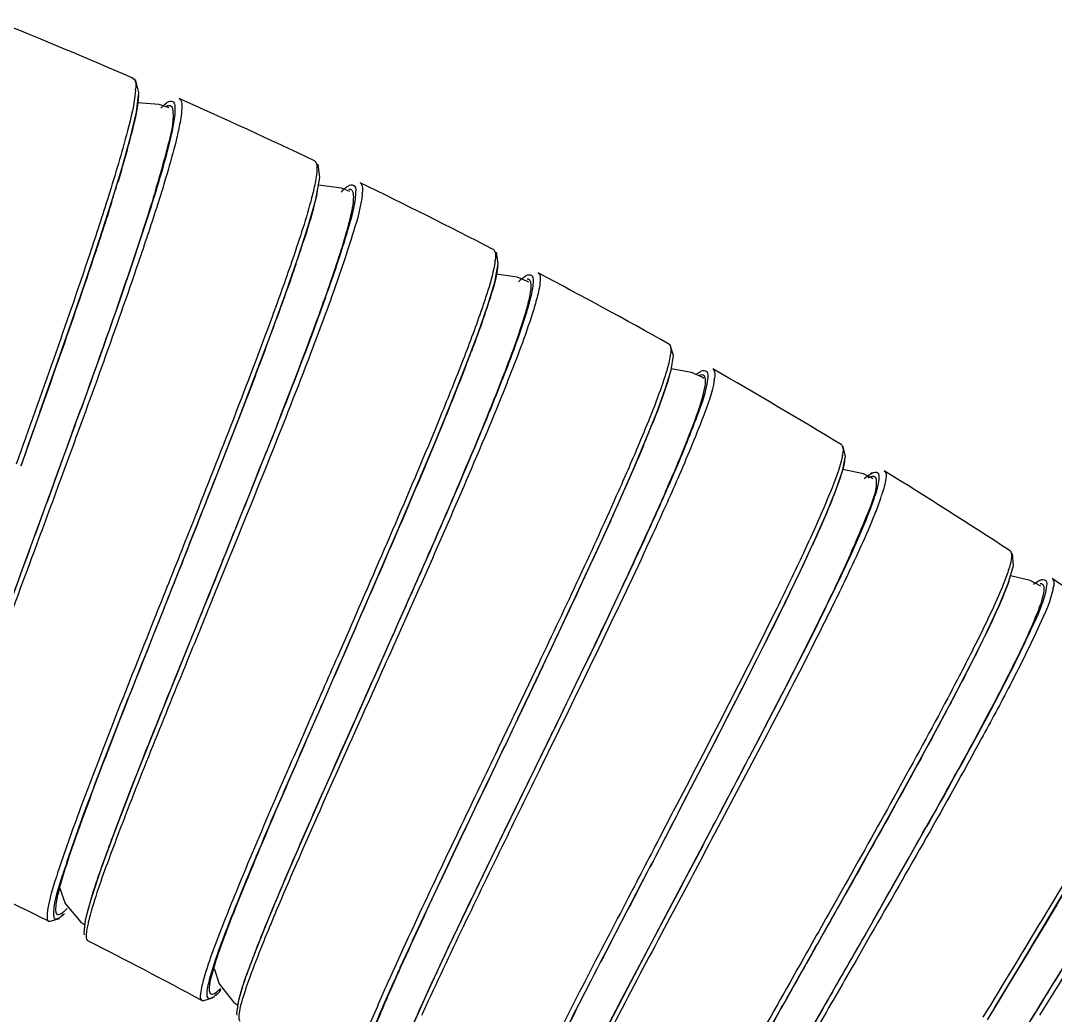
# Model space of a CAD drawing. Header units: millimetres. Extents: x 601 to 1195, y -13 to 407.
# Drawn here: x 1067.72 to 1083.24, y 314.91 to 329.83 of the extents above; entities that cross this region are included whole.
import ezdxf

# ---------------------------------------------------------------- set-up
doc = ezdxf.new("R2010")
doc.units = ezdxf.units.MM
doc.header["$LTSCALE"] = 0.1

msp = doc.modelspace()

# ---------------------------------------------------------------- linework, layer by layer
at = {"color": 7, "linetype": 'Continuous'}
for p, q in [((1069.4492, 328.9284), (1069.3931, 328.9654)), ((1069.4933, 328.7485), (1069.4492, 328.9284)), ((1069.4557, 328.4546), (1069.4933, 328.7485)), ((1069.7981, 328.5716), (1069.4738, 328.5958)), ((1069.9497, 328.5185), (1069.7981, 328.5716)), ((1072.2067, 327.4736), (1072.1811, 327.6749)), ((1072.145, 327.1449), (1072.2067, 327.4736)), ((1072.5324, 327.3132), (1072.1855, 327.3604)), ((1072.6576, 327.2627), (1072.5324, 327.3132)), ((1072.6988, 327.2661), (1072.703, 327.2531)), ((1074.8818, 326.1777), (1074.854, 326.353)), ((1074.8292, 325.9042), (1074.8818, 326.1777)), ((1075.1656, 325.9822), (1074.8522, 326.0238)), ((1075.3215, 325.9162), (1075.1656, 325.9822)), ((1075.3403, 325.9033), (1075.3216, 325.9162)), ((1072.401, 325.7335), (1072.3838, 325.6855)), ((1077.4624, 324.962), (1077.4365, 324.9795)), ((1077.5117, 324.8065), (1077.4624, 324.962)), ((1077.4732, 324.5835), (1077.5117, 324.8065)), ((1077.3874, 324.3015), (1077.4732, 324.5835)), ((1077.7828, 324.5527), (1077.4766, 324.6033)), ((1077.9386, 324.4807), (1077.7828, 324.5527)), ((1077.9633, 324.4628), (1077.9386, 324.4807)), ((1068.7173, 324.2593), (1068.6266, 324.0082)), ((1068.7117, 324.2478), (1068.6229, 324.0013)), ((1068.0101, 323.9568), (1067.7213, 323.1486)), ((1070.6964, 323.1032), (1070.965, 323.7911)), ((1071.0082, 323.9026), (1070.9854, 323.8438)), ((1071.4398, 323.4494), (1071.4057, 323.363)), ((1071.4477, 323.4641), (1071.4126, 323.3755)), ((1080.0894, 323.2939), (1080.0481, 323.452)), ((1068.4182, 323.2168), (1068.3131, 322.9309)), ((1080.0422, 323.0696), (1080.0894, 323.2939)), ((1070.3816, 322.3056), (1070.6964, 323.1032)), ((1080.3593, 323.0313), (1080.0478, 323.0965)), ((1080.5052, 322.957), (1080.3593, 323.0313)), ((1080.4889, 323.0484), (1080.4237, 322.9985)), ((1068.2438, 322.9577), (1068.23, 322.9199)), ((1068.3131, 322.9309), (1068.2996, 322.8943)), ((1077.4967, 322.9926), (1077.4805, 322.9554)), ((1070.3109, 322.3282), (1070.18, 321.9983)), ((1070.2489, 321.971), (1070.3816, 322.3056)), ((1070.3817, 322.3057), (1070.249, 321.9712)), ((1070.18, 321.9983), (1070.1636, 321.9572)), ((1070.2489, 321.971), (1070.2327, 321.9301)), ((1079.5142, 321.7931), (1079.4971, 321.7566)), ((1082.6093, 321.6588), (1082.5935, 321.8384)), ((1070.8184, 321.6976), (1070.6289, 321.2326)), ((1070.7649, 321.763), (1070.7497, 321.7255)), ((1070.8333, 321.7342), (1070.8184, 321.6976)), ((1079.4971, 321.7566), (1079.4806, 321.7212)), ((1082.5291, 321.3879), (1082.6093, 321.6588)), ((1080.0346, 321.5448), (1080.0161, 321.5052)), ((1082.8612, 321.4334), (1082.5626, 321.5008)), ((1083.0191, 321.3478), (1082.8612, 321.4334)), ((1076.0882, 321.2874), (1076.0389, 321.1817)), ((1075.6468, 320.3489), (1075.9204, 320.9287)), ((1072.6497, 320.6979), (1072.4708, 320.2888)), ((1072.6675, 320.7387), (1072.6497, 320.6979)), ((1072.7355, 320.7091), (1072.7176, 320.6682)), ((1073.4565, 320.7773), (1073.3112, 320.4519)), ((1073.2439, 320.4832), (1073.2276, 320.4466)), ((1073.3112, 320.4519), (1073.2953, 320.4163)), ((1075.3511, 319.7267), (1075.6468, 320.3489)), ((1075.4847, 320.1799), (1075.286, 319.7623)), ((1075.5518, 320.1485), (1075.3511, 319.7267)), ((1075.286, 319.7623), (1075.1108, 319.3953)), ((1082.569, 319.8864), (1082.5565, 319.8624)), ((1075.1778, 319.3634), (1075.3511, 319.7267)), ((1075.3511, 319.7267), (1075.1779, 319.3636)), ((1075.1108, 319.3953), (1075.0921, 319.3562)), ((1075.7275, 319.0523), (1075.5312, 318.6504)), ((1075.6785, 319.1211), (1075.6608, 319.0847)), ((1075.7449, 319.0878), (1075.7275, 319.0523)), ((1078.1847, 319.1174), (1078.1284, 319.0081)), ((1078.7387, 318.9608), (1078.6409, 318.7732)), ((1078.7463, 318.9722), (1078.6463, 318.7808)), ((1068.5862, 317.9331), (1068.5783, 317.9117)), ((1068.6656, 317.9298), (1068.6549, 317.9008)), ((1077.487, 317.931), (1077.3063, 317.5837)), ((1077.5076, 317.9705), (1077.487, 317.931)), ((1077.5734, 317.9364), (1077.5534, 317.8979)), ((1078.3264, 318.0106), (1078.1304, 317.6409)), ((1081.3318, 317.7925), (1081.2959, 317.7285)), ((1081.3419, 317.8064), (1081.305, 317.7408)), ((1078.0654, 317.6767), (1078.0467, 317.6413)), ((1078.1304, 317.6409), (1078.1122, 317.6065)), ((1071.8113, 317.2481), (1071.4887, 316.4903)), ((1068.301, 316.8297), (1068.3882, 316.5859)), ((1080.0845, 316.8736), (1079.8548, 316.4656)), ((1068.3882, 316.5859), (1068.6217, 316.309)), ((1068.7714, 316.6479), (1068.6895, 316.34)), ((1079.9194, 316.4292), (1080.0173, 316.6028)), ((1068.145, 316.3204), (1068.3018, 316.3647)), ((1068.3112, 316.3812), (1068.3255, 316.3923)), ((1068.3431, 316.4066), (1068.361, 316.4248)), ((1071.5497, 316.4681), (1071.5309, 316.4234)), ((1079.8548, 316.4656), (1079.8333, 316.4274)), ((1079.9194, 316.4291), (1079.8981, 316.3914)), ((1068.1414, 316.3222), (1068.145, 316.3204)), ((1068.1414, 316.3222), (1068.1425, 316.3216)), ((1068.6217, 316.309), (1068.6818, 316.2707)), ((1071.4419, 316.2095), (1071.4177, 316.1508)), ((1080.5022, 316.3281), (1080.3824, 316.1181)), ((1080.5027, 316.3285), (1080.4027, 316.1537)), ((1080.4467, 316.0813), (1080.2476, 315.7352)), ((1080.4027, 316.1537), (1080.3824, 316.1181)), ((1080.4667, 316.116), (1080.4467, 316.0813)), ((1068.7261, 316.0292), (1068.7281, 316.0281)), ((1070.6224, 315.615), (1070.6954, 315.3861)), ((1073.419, 315.6339), (1073.396, 315.5829)), ((1071.0797, 315.4412), (1070.9872, 315.136)), ((1073.2511, 315.4584), (1073.244, 315.4426)), ((1073.3393, 315.4702), (1073.3104, 315.4057)), ((1070.6954, 315.3861), (1070.9177, 315.1048)), ((1070.4367, 315.1355), (1070.4501, 315.129)), ((1070.4367, 315.1355), (1070.4393, 315.1339)), ((1070.4501, 315.129), (1070.5993, 315.1712)), ((1070.6441, 315.2133), (1070.6631, 315.2312)), ((1070.9177, 315.1048), (1070.9785, 315.0631)), ((1073.801, 315.215), (1073.5401, 314.6306)), ((1073.6985, 314.9888), (1073.6768, 314.9404)), ((1082.3181, 315.0158), (1082.213, 314.8433))]:
    msp.add_line(p, q, dxfattribs=at)
for points in [[(1069.085, 327.1046), (1069.2439, 327.6264), (1069.3698, 328.0809), (1069.4557, 328.4546)], [(1068.0101, 323.9568), (1068.2445, 324.6187), (1068.4744, 325.2758), (1068.6946, 325.917), (1068.8999, 326.5304), (1069.085, 327.1046)], [(1071.8789, 326.2654), (1072.0331, 326.7443), (1072.145, 327.1449)], [(1071.4675, 325.1114), (1071.688, 325.7163), (1071.8789, 326.2654)], [(1074.3984, 324.6542), (1074.5806, 325.1382), (1074.7265, 325.5589), (1074.8292, 325.9042)], [(1070.965, 323.7911), (1071.2242, 324.4649), (1071.4675, 325.1114)], [(1072.7355, 320.7091), (1072.8604, 320.9953), (1073.1425, 321.644), (1073.4219, 322.292), (1073.693, 322.928), (1073.9497, 323.5405), (1074.1863, 324.1185), (1074.3984, 324.6542)], [(1077.0977, 323.5466), (1077.2605, 323.9533), (1077.3874, 324.3015)], [(1076.6841, 322.5893), (1076.9039, 323.089), (1077.0977, 323.5466)], [(1079.8036, 322.4383), (1079.9446, 322.7863), (1080.0422, 323.0696)], [(1068.23, 322.9199), (1067.7643, 321.6504), (1067.3727, 320.5782), (1067.0358, 319.641)], [(1075.9204, 320.9287), (1076.1874, 321.5005), (1076.4435, 322.0568), (1076.6841, 322.5893)], [(1079.4132, 321.5778), (1079.6249, 322.0331), (1079.8036, 322.4383)], [(1070.7497, 321.7255), (1070.2379, 320.4638), (1069.8109, 319.4071), (1069.4437, 318.4844)], [(1078.6387, 320.0065), (1078.9145, 320.5555), (1079.1745, 321.0821), (1079.4132, 321.5778)], [(1081.9591, 320.158), (1082.197, 320.6354), (1082.3893, 321.0484), (1082.5291, 321.3879)], [(1073.2276, 320.4466), (1072.6698, 319.1948), (1072.2082, 318.1549), (1071.8113, 317.2481)], [(1080.0173, 316.6028), (1080.3663, 317.2241), (1080.7141, 317.8472), (1081.0542, 318.4624), (1081.3798, 319.0597), (1081.6839, 319.6286), (1081.9591, 320.158)], [(1078.0595, 318.8744), (1078.352, 319.4435), (1078.6387, 320.0065)], [(1075.6608, 319.0847), (1074.9733, 317.6721), (1074.5296, 316.7562), (1074.1339, 315.9288), (1073.801, 315.215)], [(1077.5734, 317.9364), (1077.7655, 318.3062), (1078.0595, 318.8744)], [(1069.4437, 318.4844), (1069.1459, 317.7137), (1068.9216, 317.1012), (1068.7714, 316.6479)], [(1082.3181, 315.0158), (1082.6874, 315.6241), (1083.0556, 316.2343), (1083.4157, 316.8368), (1083.7608, 317.4219), (1084.0836, 317.9795), (1084.3764, 318.499)], [(1078.0467, 317.6413), (1077.3914, 316.4031), (1076.8154, 315.3104), (1076.3244, 314.3644)], [(1071.4887, 316.4903), (1071.245, 315.8885), (1071.0797, 315.4412)], [(1068.6895, 316.34), (1068.6679, 316.146), (1068.671, 316.1194)], [(1080.3824, 316.1181), (1079.6063, 314.7644), (1079.1003, 313.8781), (1078.6487, 313.0779), (1078.2679, 312.3877)], [(1070.9872, 315.136), (1070.9584, 314.9421), (1070.9604, 314.9151)]]:
    msp.add_lwpolyline(points, dxfattribs=at)
for centre, radius, start, end in [((1034.1562, 247.7852), 88.4996, 66.528769, 67.974813), ((1069.3896, 328.9277), 0.038, 61.27423, 66.62319), ((1068.4804, 328.8488), 0.9646, 355.78065, 356.95735), ((1034.1562, 247.7852), 88.4996, 64.592103, 66.038147), ((1040.2958, 336.1614), 30.18, 342.56158, 343.15614), ((1034.1562, 247.7852), 88.4996, 62.655438, 64.101481), ((1068.8644, 327.9545), 3.3778, 347.35765, 347.72409), ((1069.2171, 327.878), 3.0169, 347.71913, 348.37373), ((1072.0761, 327.3045), 0.7704, 354.76423, 356.3219), ((1054.2079, 332.2286), 18.6497, 341.80535, 342.09554), ((1050.1899, 333.554), 22.8806, 341.18989, 341.79406), ((1074.7903, 326.3623), 0.0381, 56.02098, 62.7373), ((1073.9086, 326.3411), 0.9336, 352.12461, 353.3282), ((1034.1562, 247.7852), 88.4998, 60.718598, 62.164642), ((1041.9322, 336.5323), 32.242, 340.31552, 340.49167), ((1018.3378, 344.8364), 56.673, 339.77884, 339.89468), ((1077.4228, 324.9443), 0.0379, 53.9936, 60.49685), ((1046.7144, 335.3682), 29.6847, 338.75637, 339.27876), ((1034.1562, 247.7852), 88.4998, 58.782205, 60.228249), ((1074.4907, 325.3435), 3.076, 343.97153, 344.19394), ((1077.4077, 324.5545), 0.7232, 351.26195, 353.06976), ((768.6095, 432.3894), 318.9922, 339.929701, 340.136345), ((769.2328, 432.4973), 318.4439, 339.880205, 340.081365), ((883.5762, 396.5145), 201.0056, 338.334485, 338.805468), ((1056.482, 332.0532), 22.3015, 337.31692, 338.03755), ((1060.4502, 330.4467), 18.0205, 338.05594, 338.26924), ((855.1393, 409.0464), 232.6216, 337.952339, 338.38682), ((853.4062, 410.0057), 234.5881, 337.90398, 338.328383), ((1079.2762, 323.4481), 0.7791, 349.7938, 350.53605), ((1047.8866, 335.7044), 32.217, 336.31601, 336.81812), ((1034.1562, 247.7852), 88.4998, 56.84554, 58.291583), ((1077.6767, 323.6198), 2.998, 341.48426, 342.25473), ((1077.4777, 323.7501), 3.3216, 340.58592, 342.017), ((1072.2605, 325.7033), 8.2183, 338.26785, 338.54066), ((1053.5958, 333.8621), 28.5906, 335.03082, 335.4051), ((1034.1562, 247.7852), 88.4998, 54.908874, 56.354918), ((1082.5321, 321.4499), 0.685, 347.74927, 349.69124), ((905.0703, 401.1524), 188.7473, 334.585372, 334.932138), ((970.238, 374.8063), 121.4649, 332.71111, 333.455171), ((794.7654, 465.0651), 318.7902, 332.514648, 332.731545), ((810.3226, 458.9199), 302.7141, 332.179285, 332.421245), ((809.6328, 459.627), 303.6543, 332.129597, 332.364994), ((1094.6273, 308.3946), 27.6515, 159.96866, 160.70862), ((892.4571, 424.0802), 216.7293, 330.186933, 330.616337), ((896.3761, 421.6014), 212.0965, 330.241429, 330.676264), ((1034.1562, 247.7852), 76.5004, 63.62377, 65.069814), ((1097.3246, 305.9412), 28.4319, 157.84315, 158.77655), ((1102.3563, 304.0309), 33.8068, 158.01006, 158.19241), ((1104.4789, 302.7405), 35.7407, 157.34893, 157.83388), ((1068.1525, 316.598), 0.2686, 304.12565, 306.19236), ((1106.9005, 301.5748), 38.36, 157.22674, 157.57288), ((1034.1562, 247.7852), 76.5004, 61.687105, 63.133149), ((1109.5501, 299.3276), 39.6403, 155.79071, 156.10031), ((1115.5351, 296.5157), 46.2575, 155.60094, 155.81018), ((1106.2591, 300.6036), 36.1965, 155.79798, 156.26888), ((1070.2193, 315.8282), 0.7165, 310.5256, 312.14753), ((1070.082, 315.9798), 0.9211, 312.15315, 313.78233), ((1100.4782, 303.342), 29.7198, 156.09038, 156.63506), ((1104.7493, 301.3451), 34.4398, 155.90404, 156.28973), ((1106.895, 300.0585), 36.3994, 155.49023, 155.78395), ((1109.0201, 298.9296), 38.7371, 155.27729, 155.63678), ((1071.7174, 314.8426), 0.7277, 170.0305, 172.34215), ((1097.3881, 304.3191), 25.9814, 155.87041, 156.4065)]:
    msp.add_arc(centre, radius, start, end, dxfattribs=at)
for points, knots in [([(1069.4078, 328.961), (1069.4156, 328.9568), (1069.4537, 328.91), (1069.4462, 328.846), (1069.4436, 328.7976)], [0, 0, 0, 0, 0.154421, 1, 1, 1, 1]), ([(1069.4424, 328.7778), (1069.4273, 328.5732), (1069.2927, 328.0414), (1069.1401, 327.5205), (1069.0385, 327.1969)], [0, 0, 0, 0, 0.3769606, 1, 1, 1, 1]), ([(1069.4879, 328.7133), (1069.4827, 328.5469), (1069.3804, 328.1095), (1069.2615, 327.6826), (1069.181, 327.4163)], [0, 0, 0, 0, 0.3744567, 1, 1, 1, 1]), ([(1069.9054, 328.5913), (1069.9168, 328.6), (1069.9455, 328.6241), (1070.0014, 328.6244), (1070.0147, 328.6037)], [0, 0, 0, 0, 0.3681721, 1, 1, 1, 1]), ([(1070.0147, 328.6037), (1070.0204, 328.5949), (1070.0289, 328.5713), (1070.0321, 328.547), (1070.0332, 328.533)], [0, 0, 0, 0, 0.4285123, 1, 1, 1, 1]), ([(1070.0984, 328.6576), (1070.1354, 328.6413), (1070.1427, 328.4701), (1070.1217, 328.3578), (1070.1042, 328.267)], [0, 0, 0, 0, 0.3043344, 1, 1, 1, 1]), ([(1070.0035, 328.4617), (1070.0163, 328.2854), (1069.8844, 327.7866), (1069.7525, 327.3069), (1069.6546, 326.9951)], [0, 0, 0, 0, 0.351032, 1, 1, 1, 1]), ([(1069.9095, 328.5456), (1069.9191, 328.5504), (1069.937, 328.5578), (1069.9572, 328.5564), (1069.9648, 328.553)], [0, 0, 0, 0, 0.5651971, 1, 1, 1, 1]), ([(1069.9648, 328.553), (1069.9721, 328.5498), (1069.9862, 328.5368), (1069.9928, 328.5195), (1069.9957, 328.5097)], [0, 0, 0, 0, 0.4382709, 1, 1, 1, 1]), ([(1069.9957, 328.5097), (1069.9978, 328.5025), (1070.0012, 328.4866), (1070.0029, 328.4704), (1070.0035, 328.4617)], [0, 0, 0, 0, 0.4606915, 1, 1, 1, 1]), ([(1070.0332, 328.533), (1070.0347, 328.5146), (1070.0349, 328.4143), (1070.0181, 328.315), (1070.0029, 328.2349)], [0, 0, 0, 0, 0.1847714, 1, 1, 1, 1]), ([(1070.0029, 328.2349), (1069.9884, 328.1585), (1069.8976, 327.7555), (1069.7766, 327.3603), (1069.6757, 327.0408)], [0, 0, 0, 0, 0.1884418, 1, 1, 1, 1]), ([(1070.1042, 328.267), (1070.0888, 328.1874), (1069.9919, 327.7657), (1069.8634, 327.3521), (1069.7564, 327.0173)], [0, 0, 0, 0, 0.1874408, 1, 1, 1, 1]), ([(1072.1278, 327.7248), (1072.1319, 327.7229), (1072.1398, 327.7172), (1072.1454, 327.7093), (1072.1479, 327.7049)], [0, 0, 0, 0, 0.4730105, 1, 1, 1, 1]), ([(1072.1479, 327.7049), (1072.153, 327.6958), (1072.1603, 327.6722), (1072.1627, 327.6481), (1072.1633, 327.6343)], [0, 0, 0, 0, 0.4302922, 1, 1, 1, 1]), ([(1072.1633, 327.6343), (1072.1642, 327.6156), (1072.1613, 327.5144), (1072.1414, 327.4147), (1072.1237, 327.3342)], [0, 0, 0, 0, 0.1847705, 1, 1, 1, 1]), ([(1072.6051, 327.3291), (1072.6132, 327.3353), (1072.6284, 327.3462), (1072.6447, 327.3554), (1072.6525, 327.359)], [0, 0, 0, 0, 0.5431846, 1, 1, 1, 1]), ([(1072.6525, 327.359), (1072.6744, 327.3692), (1072.7617, 327.3536), (1072.7436, 327.2654), (1072.7411, 327.2237)], [0, 0, 0, 0, 0.3668263, 1, 1, 1, 1]), ([(1072.811, 327.3969), (1072.8183, 327.3934), (1072.8544, 327.3547), (1072.8476, 327.2971), (1072.8449, 327.2551)], [0, 0, 0, 0, 0.1605643, 1, 1, 1, 1]), ([(1072.1237, 327.3342), (1072.1077, 327.2611), (1072.0108, 326.8793), (1071.8862, 326.5054), (1071.7826, 326.2038)], [0, 0, 0, 0, 0.1900857, 1, 1, 1, 1]), ([(1072.1603, 327.2152), (1072.1492, 327.1655), (1072.0893, 326.923), (1072.0155, 326.6842), (1071.9544, 326.4951)], [0, 0, 0, 0, 0.204006, 1, 1, 1, 1]), ([(1072.7411, 327.2237), (1072.7302, 327.038), (1072.5868, 326.546), (1072.4302, 326.0672), (1072.3233, 325.7653)], [0, 0, 0, 0, 0.3673928, 1, 1, 1, 1]), ([(1072.8433, 327.2342), (1072.8256, 327.0405), (1072.6764, 326.5351), (1072.5116, 326.0419), (1072.401, 325.7335)], [0, 0, 0, 0, 0.3725041, 1, 1, 1, 1]), ([(1072.6425, 327.2993), (1072.648, 327.3004), (1072.6587, 327.3014), (1072.6693, 327.2987), (1072.6738, 327.2966)], [0, 0, 0, 0, 0.5306907, 1, 1, 1, 1]), ([(1072.703, 327.2531), (1072.7082, 327.2332), (1072.7161, 327.1), (1072.684, 326.9699), (1072.6582, 326.8615)], [0, 0, 0, 0, 0.1557752, 1, 1, 1, 1]), ([(1072.6738, 327.2966), (1072.6793, 327.2939), (1072.6899, 327.285), (1072.6961, 327.2729), (1072.6988, 327.2661)], [0, 0, 0, 0, 0.4574735, 1, 1, 1, 1]), ([(1069.0385, 327.1969), (1068.9471, 326.9063), (1068.5051, 325.5582), (1068.0275, 324.2223), (1067.6515, 323.1737)], [0, 0, 0, 0, 0.2147311, 1, 1, 1, 1]), ([(1069.0887, 327.117), (1068.9987, 326.8303), (1068.5631, 325.5006), (1068.0921, 324.183), (1067.7214, 323.1488)], [0, 0, 0, 0, 0.2147462, 1, 1, 1, 1]), ([(1069.7564, 327.0173), (1069.6696, 326.7455), (1069.2441, 325.4714), (1068.783, 324.2097), (1068.4182, 323.2168)], [0, 0, 0, 0, 0.212448, 1, 1, 1, 1]), ([(1069.6546, 326.9951), (1069.5923, 326.7964), (1069.2926, 325.8756), (1068.9688, 324.963), (1068.7117, 324.2478)], [0, 0, 0, 0, 0.2151331, 1, 1, 1, 1]), ([(1069.6757, 327.0408), (1069.6122, 326.8395), (1069.3074, 325.9073), (1068.9784, 324.9833), (1068.7173, 324.2593)], [0, 0, 0, 0, 0.2152169, 1, 1, 1, 1]), ([(1072.6582, 326.8615), (1072.6414, 326.7908), (1072.5453, 326.4311), (1072.4259, 326.0782), (1072.3271, 325.7954)], [0, 0, 0, 0, 0.1953067, 1, 1, 1, 1]), ([(1074.8116, 326.3938), (1074.8188, 326.389), (1074.8521, 326.3408), (1074.8414, 326.2794), (1074.8359, 326.2326)], [0, 0, 0, 0, 0.1559286, 1, 1, 1, 1]), ([(1071.7826, 326.2038), (1071.6886, 325.9299), (1071.2207, 324.6294), (1070.7133, 323.3437), (1070.3109, 322.3282)], [0, 0, 0, 0, 0.2095488, 1, 1, 1, 1]), ([(1071.8485, 326.1765), (1071.8268, 326.1127), (1071.7321, 325.8381), (1071.6339, 325.5647), (1071.5572, 325.3552)], [0, 0, 0, 0, 0.2320724, 1, 1, 1, 1]), ([(1074.8748, 326.1514), (1074.8606, 325.9852), (1074.7271, 325.5511), (1074.5788, 325.1293), (1074.4789, 324.8651)], [0, 0, 0, 0, 0.37129, 1, 1, 1, 1]), ([(1074.8334, 326.2131), (1074.8287, 326.1787), (1074.7942, 325.9962), (1074.7394, 325.8184), (1074.693, 325.6749)], [0, 0, 0, 0, 0.1873405, 1, 1, 1, 1]), ([(1075.2855, 325.994), (1075.2966, 326.0013), (1075.3257, 326.0212), (1075.3772, 326.0206), (1075.39, 326.0009)], [0, 0, 0, 0, 0.3623981, 1, 1, 1, 1]), ([(1075.39, 326.0009), (1075.3959, 325.9919), (1075.404, 325.9668), (1075.4057, 325.9412), (1075.4059, 325.9264)], [0, 0, 0, 0, 0.4229159, 1, 1, 1, 1]), ([(1075.4797, 326.0451), (1075.514, 326.0268), (1075.5124, 325.8649), (1075.4855, 325.7586), (1075.4636, 325.6736)], [0, 0, 0, 0, 0.3068466, 1, 1, 1, 1]), ([(1075.3174, 325.9543), (1075.3213, 325.9544), (1075.3289, 325.9537), (1075.336, 325.9511), (1075.3392, 325.9494)], [0, 0, 0, 0, 0.5174723, 1, 1, 1, 1]), ([(1075.3392, 325.9494), (1075.3425, 325.9476), (1075.3489, 325.9428), (1075.3537, 325.9366), (1075.3558, 325.9331)], [0, 0, 0, 0, 0.4804773, 1, 1, 1, 1]), ([(1075.3558, 325.9331), (1075.3629, 325.9216), (1075.385, 325.831), (1075.3618, 325.7395), (1075.3455, 325.6641)], [0, 0, 0, 0, 0.148862, 1, 1, 1, 1]), ([(1075.4059, 325.9264), (1075.4062, 325.9089), (1075.4006, 325.8147), (1075.3791, 325.7225), (1075.3602, 325.6482)], [0, 0, 0, 0, 0.1863423, 1, 1, 1, 1]), ([(1072.3838, 325.6855), (1072.2812, 325.4007), (1071.7848, 324.0756), (1071.2526, 322.7644), (1070.8333, 321.7342)], [0, 0, 0, 0, 0.2139344, 1, 1, 1, 1]), ([(1072.3271, 325.7954), (1072.2674, 325.6246), (1071.9839, 324.838), (1071.6806, 324.0588), (1071.4398, 323.4494)], [0, 0, 0, 0, 0.2164183, 1, 1, 1, 1]), ([(1072.29, 325.6719), (1072.2314, 325.5081), (1071.9604, 324.7684), (1071.6738, 324.0346), (1071.4477, 323.4641)], [0, 0, 0, 0, 0.2208789, 1, 1, 1, 1]), ([(1074.693, 325.6749), (1074.6703, 325.6047), (1074.5593, 325.2757), (1074.4366, 324.9508), (1074.3374, 324.696)], [0, 0, 0, 0, 0.2125968, 1, 1, 1, 1]), ([(1075.3455, 325.6641), (1075.3297, 325.5909), (1075.2191, 325.1837), (1075.0688, 324.7889), (1074.9435, 324.4657)], [0, 0, 0, 0, 0.1775902, 1, 1, 1, 1]), ([(1075.4636, 325.6736), (1075.4433, 325.5949), (1075.3179, 325.175), (1075.1596, 324.7659), (1075.0283, 324.4341)], [0, 0, 0, 0, 0.1854699, 1, 1, 1, 1]), ([(1075.3602, 325.6482), (1075.341, 325.5726), (1075.223, 325.1712), (1075.0735, 324.78), (1074.9495, 324.4632)], [0, 0, 0, 0, 0.1864721, 1, 1, 1, 1]), ([(1071.5177, 325.2476), (1071.4787, 325.1416), (1071.3117, 324.6922), (1071.1404, 324.2444), (1071.0082, 323.9026)], [0, 0, 0, 0, 0.2356044, 1, 1, 1, 1]), ([(1077.4705, 324.8879), (1077.4703, 324.8701), (1077.4619, 324.7745), (1077.4373, 324.6814), (1077.416, 324.6064)], [0, 0, 0, 0, 0.1854839, 1, 1, 1, 1]), ([(1074.3374, 324.696), (1074.2264, 324.4106), (1073.6903, 323.0829), (1073.1181, 321.7702), (1072.6675, 320.7387)], [0, 0, 0, 0, 0.213855, 1, 1, 1, 1]), ([(1074.382, 324.6124), (1074.2726, 324.3309), (1073.7441, 323.0212), (1073.1799, 321.7265), (1072.7355, 320.7091)], [0, 0, 0, 0, 0.2138703, 1, 1, 1, 1]), ([(1077.416, 324.6064), (1077.3954, 324.5341), (1077.2723, 324.1536), (1077.1202, 323.7833), (1076.9944, 323.4841)], [0, 0, 0, 0, 0.1880584, 1, 1, 1, 1]), ([(1077.8864, 324.5475), (1077.8943, 324.5529), (1077.9092, 324.5624), (1077.9249, 324.5706), (1077.9324, 324.5738)], [0, 0, 0, 0, 0.5382504, 1, 1, 1, 1]), ([(1077.9324, 324.5738), (1077.9555, 324.584), (1078.0435, 324.5761), (1078.0247, 324.4865), (1078.0204, 324.447)], [0, 0, 0, 0, 0.3892574, 1, 1, 1, 1]), ([(1078.1004, 324.604), (1078.1072, 324.6001), (1078.1395, 324.5615), (1078.1304, 324.507), (1078.1256, 324.4673)], [0, 0, 0, 0, 0.1630994, 1, 1, 1, 1]), ([(1074.9435, 324.4657), (1074.8333, 324.1815), (1074.2853, 322.8316), (1073.6948, 321.4995), (1073.2276, 320.4466)], [0, 0, 0, 0, 0.2092284, 1, 1, 1, 1]), ([(1074.9495, 324.4632), (1074.8386, 324.18), (1074.2928, 322.8436), (1073.7069, 321.5242), (1073.2439, 320.4832)], [0, 0, 0, 0, 0.2106936, 1, 1, 1, 1]), ([(1075.0283, 324.4341), (1074.9246, 324.172), (1074.4206, 322.9445), (1073.8822, 321.7316), (1073.4565, 320.7773)], [0, 0, 0, 0, 0.2124692, 1, 1, 1, 1]), ([(1077.4471, 324.4942), (1077.433, 324.4449), (1077.3567, 324.2018), (1077.2653, 323.9637), (1077.19, 323.7747)], [0, 0, 0, 0, 0.2013475, 1, 1, 1, 1]), ([(1078.0204, 324.447), (1078, 324.2606), (1077.8184, 323.7698), (1077.6272, 323.294), (1077.4967, 322.9926)], [0, 0, 0, 0, 0.3632967, 1, 1, 1, 1]), ([(1078.1225, 324.4447), (1078.0929, 324.2515), (1077.9076, 323.7525), (1077.7081, 323.267), (1077.5753, 322.9631)], [0, 0, 0, 0, 0.3707006, 1, 1, 1, 1]), ([(1077.8476, 324.5185), (1077.8542, 324.5238), (1077.8669, 324.5337), (1077.8801, 324.5432), (1077.8864, 324.5475)], [0, 0, 0, 0, 0.5227825, 1, 1, 1, 1]), ([(1077.9033, 324.5122), (1077.913, 324.5158), (1077.9309, 324.5208), (1077.95, 324.5173), (1077.9569, 324.5133)], [0, 0, 0, 0, 0.5627469, 1, 1, 1, 1]), ([(1077.9569, 324.5133), (1077.9615, 324.5107), (1077.97, 324.5031), (1077.9753, 324.4931), (1077.9775, 324.4876)], [0, 0, 0, 0, 0.4672318, 1, 1, 1, 1]), ([(1077.9775, 324.4876), (1077.9807, 324.4797), (1077.9915, 324.4321), (1077.9848, 324.383), (1077.9785, 324.3438)], [0, 0, 0, 0, 0.1786657, 1, 1, 1, 1]), ([(1077.9785, 324.3438), (1077.9506, 324.1691), (1077.7922, 323.7237), (1077.6173, 323.2904), (1077.5024, 323.0221)], [0, 0, 0, 0, 0.3774914, 1, 1, 1, 1]), ([(1076.9944, 323.4841), (1076.8953, 323.2486), (1076.4111, 322.1386), (1075.8946, 321.0431), (1075.4847, 320.1799)], [0, 0, 0, 0, 0.2109305, 1, 1, 1, 1]), ([(1077.0585, 323.453), (1077.0321, 323.3897), (1076.917, 323.117), (1076.7982, 322.846), (1076.7058, 322.6382)], [0, 0, 0, 0, 0.2317975, 1, 1, 1, 1]), ([(1080.025, 323.4705), (1080.0321, 323.4663), (1080.0654, 323.4222), (1080.0519, 323.3634), (1080.0447, 323.32)], [0, 0, 0, 0, 0.1585206, 1, 1, 1, 1]), ([(1080.0429, 323.31), (1080.0083, 323.1177), (1079.8105, 322.6237), (1079.599, 322.1436), (1079.4586, 321.8434)], [0, 0, 0, 0, 0.3709086, 1, 1, 1, 1]), ([(1080.0771, 323.233), (1080.0726, 323.2003), (1080.0329, 323.0166), (1079.9656, 322.8406), (1079.9091, 322.6968)], [0, 0, 0, 0, 0.1759835, 1, 1, 1, 1]), ([(1080.4777, 323.0386), (1080.4885, 323.0444), (1080.5174, 323.0602), (1080.564, 323.0592), (1080.5766, 323.0409)], [0, 0, 0, 0, 0.3554869, 1, 1, 1, 1]), ([(1080.5766, 323.0409), (1080.5829, 323.0318), (1080.5908, 323.0056), (1080.591, 322.9791), (1080.5903, 322.9638)], [0, 0, 0, 0, 0.4173919, 1, 1, 1, 1]), ([(1080.6713, 323.0749), (1080.703, 323.0557), (1080.695, 322.9029), (1080.6626, 322.8035), (1080.637, 322.7246)], [0, 0, 0, 0, 0.3083013, 1, 1, 1, 1]), ([(1068.2296, 322.9189), (1068.0922, 322.5436), (1067.5968, 321.1928), (1067.0978, 319.843), (1066.7638, 318.8589)], [0, 0, 0, 0, 0.2777337, 1, 1, 1, 1]), ([(1068.2996, 322.8943), (1068.1617, 322.5198), (1067.6629, 321.1674), (1067.1606, 319.8158), (1066.8222, 318.8298)], [0, 0, 0, 0, 0.2768025, 1, 1, 1, 1]), ([(1077.4805, 322.9554), (1077.3607, 322.6796), (1076.7805, 321.3918), (1076.1643, 320.1208), (1075.6785, 319.1211)], [0, 0, 0, 0, 0.2129801, 1, 1, 1, 1]), ([(1077.5753, 322.9631), (1077.4534, 322.6843), (1076.8638, 321.3828), (1076.2381, 320.0982), (1075.7449, 319.0878)], [0, 0, 0, 0, 0.2129797, 1, 1, 1, 1]), ([(1080.5515, 322.9068), (1080.5479, 322.7385), (1080.3545, 322.2753), (1080.1693, 321.8331), (1080.0346, 321.5448)], [0, 0, 0, 0, 0.3460192, 1, 1, 1, 1]), ([(1080.423, 322.9666), (1080.4323, 322.9721), (1080.4495, 322.9816), (1080.4679, 322.989), (1080.4764, 322.9914)], [0, 0, 0, 0, 0.5478815, 1, 1, 1, 1]), ([(1080.4764, 322.9914), (1080.4816, 322.9929), (1080.4915, 322.9951), (1080.5017, 322.9954), (1080.5064, 322.9949)], [0, 0, 0, 0, 0.5367384, 1, 1, 1, 1]), ([(1080.5064, 322.9949), (1080.5097, 322.9946), (1080.5161, 322.9934), (1080.522, 322.9907), (1080.5247, 322.989)], [0, 0, 0, 0, 0.5137775, 1, 1, 1, 1]), ([(1080.5247, 322.989), (1080.5323, 322.9844), (1080.5458, 322.9666), (1080.5494, 322.9457), (1080.5506, 322.9338)], [0, 0, 0, 0, 0.4285383, 1, 1, 1, 1]), ([(1080.5903, 322.9638), (1080.5896, 322.9472), (1080.5791, 322.8594), (1080.5539, 322.7743), (1080.5321, 322.706)], [0, 0, 0, 0, 0.1875259, 1, 1, 1, 1]), ([(1080.5506, 322.9338), (1080.551, 322.9296), (1080.5516, 322.9206), (1080.5516, 322.9115), (1080.5515, 322.9068)], [0, 0, 0, 0, 0.4777776, 1, 1, 1, 1]), ([(1077.3902, 322.7631), (1077.2724, 322.4944), (1076.7139, 321.2598), (1076.1239, 320.0399), (1075.6608, 319.0847)], [0, 0, 0, 0, 0.2165283, 1, 1, 1, 1]), ([(1076.7058, 322.6382), (1076.6586, 322.5322), (1076.4558, 322.0805), (1076.2484, 321.6309), (1076.0882, 321.2874)], [0, 0, 0, 0, 0.2344283, 1, 1, 1, 1]), ([(1079.8947, 322.6604), (1079.8741, 322.6088), (1079.778, 322.3742), (1079.6748, 322.1426), (1079.5925, 321.9627)], [0, 0, 0, 0, 0.2192085, 1, 1, 1, 1]), ([(1080.5195, 322.6677), (1080.4949, 322.5941), (1080.351, 322.2087), (1080.1786, 321.8348), (1080.0363, 321.5331)], [0, 0, 0, 0, 0.1887002, 1, 1, 1, 1]), ([(1080.6104, 322.646), (1080.5839, 322.5705), (1080.4339, 322.1812), (1080.2577, 321.8027), (1080.1128, 321.4985)], [0, 0, 0, 0, 0.1919457, 1, 1, 1, 1]), ([(1070.1636, 321.9572), (1070.0158, 321.5851), (1069.4833, 320.2464), (1068.9475, 318.9088), (1068.5862, 317.9331)], [0, 0, 0, 0, 0.2778803, 1, 1, 1, 1]), ([(1070.249, 321.9712), (1070.0974, 321.5883), (1069.5561, 320.223), (1069.01, 318.8592), (1068.6485, 317.8662)], [0, 0, 0, 0, 0.2804293, 1, 1, 1, 1]), ([(1070.2327, 321.9301), (1070.0856, 321.5598), (1069.5563, 320.2291), (1069.0236, 318.8994), (1068.6656, 317.9298)], [0, 0, 0, 0, 0.2782718, 1, 1, 1, 1]), ([(1079.4586, 321.8434), (1079.3282, 321.5646), (1078.6984, 320.2633), (1078.0325, 318.98), (1077.5076, 317.9705)], [0, 0, 0, 0, 0.2129003, 1, 1, 1, 1]), ([(1082.5802, 321.7895), (1082.5791, 321.7727), (1082.5661, 321.6833), (1082.5377, 321.597), (1082.5133, 321.5277)], [0, 0, 0, 0, 0.186024, 1, 1, 1, 1]), ([(1082.5565, 321.8771), (1082.5591, 321.8754), (1082.5639, 321.8714), (1082.5677, 321.8663), (1082.5694, 321.8635)], [0, 0, 0, 0, 0.486848, 1, 1, 1, 1]), ([(1082.5694, 321.8635), (1082.575, 321.8545), (1082.5815, 321.8293), (1082.5812, 321.804), (1082.5802, 321.7895)], [0, 0, 0, 0, 0.4205403, 1, 1, 1, 1]), ([(1070.7494, 321.7247), (1070.5977, 321.3501), (1070.0522, 320.0049), (1069.5028, 318.661), (1069.1337, 317.6807)], [0, 0, 0, 0, 0.2784006, 1, 1, 1, 1]), ([(1079.4806, 321.7212), (1079.4374, 321.6291), (1079.2473, 321.2281), (1079.0514, 320.8299), (1078.8987, 320.5239)], [0, 0, 0, 0, 0.2293649, 1, 1, 1, 1]), ([(1080.1128, 321.4985), (1079.9934, 321.2477), (1079.4169, 320.0754), (1078.8077, 318.9196), (1078.3264, 318.0106)], [0, 0, 0, 0, 0.2126453, 1, 1, 1, 1]), ([(1080.0161, 321.5052), (1079.9294, 321.3205), (1079.5172, 320.4655), (1079.0827, 319.6216), (1078.7387, 318.9608)], [0, 0, 0, 0, 0.2150338, 1, 1, 1, 1]), ([(1080.0363, 321.5331), (1079.9484, 321.3468), (1079.5318, 320.4864), (1079.0932, 319.637), (1078.7463, 318.9722)], [0, 0, 0, 0, 0.2155271, 1, 1, 1, 1]), ([(1082.5133, 321.5277), (1082.4883, 321.4567), (1082.3391, 321.0794), (1082.1597, 320.7151), (1082.0114, 320.4201)], [0, 0, 0, 0, 0.1857818, 1, 1, 1, 1]), ([(1082.5408, 321.4247), (1082.5173, 321.3576), (1082.3785, 321.0036), (1082.2115, 320.6617), (1082.0736, 320.3854)], [0, 0, 0, 0, 0.1873278, 1, 1, 1, 1]), ([(1083.1005, 321.3194), (1083.0711, 321.1339), (1082.8518, 320.6499), (1082.6273, 320.1824), (1082.4737, 319.8849)], [0, 0, 0, 0, 0.3593606, 1, 1, 1, 1]), ([(1082.9106, 321.3768), (1082.9206, 321.3843), (1082.9397, 321.398), (1082.9594, 321.4107), (1082.9689, 321.4164)], [0, 0, 0, 0, 0.5302835, 1, 1, 1, 1]), ([(1082.9689, 321.4164), (1082.9766, 321.421), (1082.9912, 321.4292), (1083.0064, 321.4362), (1083.0137, 321.4391)], [0, 0, 0, 0, 0.5345331, 1, 1, 1, 1]), ([(1083.0621, 321.338), (1083.0652, 321.3191), (1083.0594, 321.1935), (1083.0134, 321.0759), (1082.9764, 320.9777)], [0, 0, 0, 0, 0.1542529, 1, 1, 1, 1]), ([(1083.011, 321.3859), (1083.0163, 321.3861), (1083.0263, 321.3855), (1083.0358, 321.3816), (1083.0397, 321.379)], [0, 0, 0, 0, 0.5281825, 1, 1, 1, 1]), ([(1083.0137, 321.4391), (1083.038, 321.4487), (1083.1252, 321.4454), (1083.1064, 321.3564), (1083.1005, 321.3194)], [0, 0, 0, 0, 0.4113111, 1, 1, 1, 1]), ([(1083.0397, 321.379), (1083.0457, 321.3751), (1083.0564, 321.3623), (1083.0606, 321.3467), (1083.0621, 321.338)], [0, 0, 0, 0, 0.4469821, 1, 1, 1, 1]), ([(1083.1892, 321.46), (1083.1955, 321.4558), (1083.2244, 321.417), (1083.213, 321.3651), (1083.2061, 321.3273)], [0, 0, 0, 0, 0.1650893, 1, 1, 1, 1]), ([(1070.6289, 321.2326), (1070.4939, 320.9016), (1070.0089, 319.7124), (1069.5234, 318.5232), (1069.1937, 317.657)], [0, 0, 0, 0, 0.2783374, 1, 1, 1, 1]), ([(1083.2016, 321.3045), (1083.161, 321.1172), (1082.9466, 320.6395), (1082.7194, 320.1762), (1082.569, 319.8864)], [0, 0, 0, 0, 0.3698292, 1, 1, 1, 1]), ([(1082.9764, 320.9777), (1082.9503, 320.9084), (1082.8031, 320.5523), (1082.6311, 320.2071), (1082.4897, 319.9299)], [0, 0, 0, 0, 0.1921061, 1, 1, 1, 1]), ([(1072.7355, 320.7091), (1072.5725, 320.335), (1071.9896, 318.9984), (1071.4021, 317.6634), (1071.009, 316.6896)], [0, 0, 0, 0, 0.2798336, 1, 1, 1, 1]), ([(1072.7176, 320.6682), (1072.555, 320.2961), (1071.9727, 318.9645), (1071.3864, 317.6343), (1070.9922, 316.6641)], [0, 0, 0, 0, 0.2794443, 1, 1, 1, 1]), ([(1073.2271, 320.4455), (1073.0652, 320.0817), (1072.4814, 318.7711), (1071.894, 317.4617), (1071.495, 316.5048)], [0, 0, 0, 0, 0.2774908, 1, 1, 1, 1]), ([(1073.2953, 320.4163), (1073.1328, 320.0529), (1072.5448, 318.7396), (1071.9535, 317.4274), (1071.5497, 316.4681)], [0, 0, 0, 0, 0.2766373, 1, 1, 1, 1]), ([(1082.0736, 320.3854), (1081.9347, 320.1071), (1081.2412, 318.7749), (1080.504, 317.4664), (1079.9194, 316.4292)], [0, 0, 0, 0, 0.2071472, 1, 1, 1, 1]), ([(1082.0114, 320.4201), (1081.8847, 320.168), (1081.2632, 318.9746), (1080.6057, 317.8004), (1080.0845, 316.8736)], [0, 0, 0, 0, 0.209715, 1, 1, 1, 1]), ([(1072.4708, 320.2888), (1072.3245, 319.9545), (1071.8013, 318.7586), (1071.2773, 317.5628), (1070.9218, 316.6921)], [0, 0, 0, 0, 0.2795087, 1, 1, 1, 1]), ([(1082.4897, 319.9299), (1082.4097, 319.7732), (1082.0347, 319.0548), (1081.642, 318.3459), (1081.3318, 317.7925)], [0, 0, 0, 0, 0.2171263, 1, 1, 1, 1]), ([(1082.5565, 319.8624), (1082.4161, 319.5923), (1081.7394, 318.3324), (1081.0277, 317.0918), (1080.4667, 316.116)], [0, 0, 0, 0, 0.2128713, 1, 1, 1, 1]), ([(1082.4737, 319.8849), (1082.3943, 319.7309), (1082.0266, 319.0329), (1081.6435, 318.3431), (1081.3419, 317.8064)], [0, 0, 0, 0, 0.2196099, 1, 1, 1, 1]), ([(1075.0921, 319.3562), (1074.9201, 318.9962), (1074.3001, 317.7), (1073.6768, 316.4051), (1073.2511, 315.4584)], [0, 0, 0, 0, 0.2776267, 1, 1, 1, 1]), ([(1075.1778, 319.3634), (1075.0145, 319.0217), (1074.4195, 317.7779), (1073.822, 316.535), (1073.4088, 315.6241)], [0, 0, 0, 0, 0.2746337, 1, 1, 1, 1]), ([(1075.1779, 319.3636), (1075.0151, 319.0221), (1074.4232, 317.7815), (1073.8285, 316.542), (1073.419, 315.6339)], [0, 0, 0, 0, 0.2752682, 1, 1, 1, 1]), ([(1075.6607, 319.0845), (1075.4841, 318.721), (1074.849, 317.4157), (1074.21, 316.1119), (1073.7755, 315.1588)], [0, 0, 0, 0, 0.2783994, 1, 1, 1, 1]), ([(1075.5312, 318.6504), (1075.3719, 318.3248), (1074.7997, 317.1546), (1074.2266, 315.9845), (1073.8335, 315.1305)], [0, 0, 0, 0, 0.2782776, 1, 1, 1, 1]), ([(1084.3731, 318.6417), (1084.2239, 318.3712), (1083.5031, 317.106), (1082.7465, 315.8617), (1082.1498, 314.882)], [0, 0, 0, 0, 0.2121545, 1, 1, 1, 1]), ([(1084.4055, 318.5521), (1084.2584, 318.2852), (1083.5479, 317.0371), (1082.8017, 315.8098), (1082.2132, 314.8436)], [0, 0, 0, 0, 0.2121703, 1, 1, 1, 1]), ([(1084.9035, 318.2613), (1084.7561, 317.9948), (1084.0322, 316.7334), (1083.269, 315.4953), (1082.6653, 314.5169)], [0, 0, 0, 0, 0.2094502, 1, 1, 1, 1]), ([(1084.9101, 318.2597), (1084.7621, 317.9943), (1084.0419, 316.7455), (1083.2847, 315.5188), (1082.6865, 314.5512)], [0, 0, 0, 0, 0.2108529, 1, 1, 1, 1]), ([(1084.9839, 318.2197), (1084.8497, 317.981), (1084.2053, 316.8676), (1083.5303, 315.7724), (1082.9973, 314.9116)], [0, 0, 0, 0, 0.2129242, 1, 1, 1, 1]), ([(1068.5783, 317.9117), (1068.4653, 317.6061), (1068.299, 317.1248), (1068.1392, 316.6333), (1068.1198, 316.4485)], [0, 0, 0, 0, 0.6368098, 1, 1, 1, 1]), ([(1068.6549, 317.9008), (1068.5435, 317.5983), (1068.3834, 317.1267), (1068.2252, 316.6436), (1068.2128, 316.4651)], [0, 0, 0, 0, 0.6430201, 1, 1, 1, 1]), ([(1077.5534, 317.8979), (1077.3667, 317.5388), (1076.6974, 316.2529), (1076.0243, 314.9685), (1075.5663, 314.0294)], [0, 0, 0, 0, 0.2792226, 1, 1, 1, 1]), ([(1077.5734, 317.9364), (1077.3844, 317.5719), (1076.7092, 316.2715), (1076.0295, 314.9729), (1075.57, 314.0236)], [0, 0, 0, 0, 0.2802192, 1, 1, 1, 1]), ([(1069.1337, 317.6807), (1069.0856, 317.5529), (1068.9364, 317.1474), (1068.79, 316.7393), (1068.7176, 316.4524)], [0, 0, 0, 0, 0.315757, 1, 1, 1, 1]), ([(1069.1937, 317.657), (1069.142, 317.5213), (1068.9824, 317.0923), (1068.8251, 316.6607), (1068.7474, 316.3577)], [0, 0, 0, 0, 0.3168733, 1, 1, 1, 1]), ([(1077.3063, 317.5837), (1077.1361, 317.2569), (1076.5267, 316.0864), (1075.9162, 314.9161), (1075.4978, 314.0618)], [0, 0, 0, 0, 0.2792207, 1, 1, 1, 1]), ([(1078.0464, 317.6408), (1077.8628, 317.2934), (1077.1987, 316.0385), (1076.5315, 314.7849), (1076.0722, 313.8664)], [0, 0, 0, 0, 0.2767115, 1, 1, 1, 1]), ([(1078.1122, 317.6065), (1077.9264, 317.2565), (1077.2534, 315.9905), (1076.5774, 314.7259), (1076.1109, 313.7992)], [0, 0, 0, 0, 0.2763959, 1, 1, 1, 1]), ([(1068.5284, 317.5299), (1068.5018, 317.4537), (1068.4153, 317.201), (1068.3333, 316.9463), (1068.2883, 316.7653)], [0, 0, 0, 0, 0.3019724, 1, 1, 1, 1]), ([(1068.2883, 316.7653), (1068.2703, 316.6925), (1068.2504, 316.5898), (1068.2374, 316.4634), (1068.2601, 316.4343)], [0, 0, 0, 0, 0.6705595, 1, 1, 1, 1]), ([(1070.9218, 316.6921), (1070.8697, 316.5643), (1070.7077, 316.1587), (1070.5484, 315.7506), (1070.4668, 315.4629)], [0, 0, 0, 0, 0.3157465, 1, 1, 1, 1]), ([(1068.3767, 316.4739), (1068.3837, 316.4802), (1068.3981, 316.4936), (1068.4121, 316.5077), (1068.4194, 316.5151)], [0, 0, 0, 0, 0.4736742, 1, 1, 1, 1]), ([(1070.9688, 316.5898), (1070.8555, 316.3066), (1070.7063, 315.9319), (1070.5765, 315.4952), (1070.5438, 315.3427), (1070.548, 315.2861)], [0, 0, 0, 0, 0.6660964, 0.8761165, 1, 1, 1, 1]), ([(1068.1198, 316.4485), (1068.1181, 316.4324), (1068.1156, 316.392), (1068.1175, 316.3352), (1068.1414, 316.322)], [0, 0, 0, 0, 0.3726489, 1, 1, 1, 1]), ([(1068.2128, 316.4651), (1068.2104, 316.4309), (1068.2002, 316.3405), (1068.2827, 316.3617), (1068.3032, 316.3756)], [0, 0, 0, 0, 0.5804387, 1, 1, 1, 1]), ([(1068.2601, 316.4343), (1068.2616, 316.4324), (1068.2649, 316.4289), (1068.2689, 316.4263), (1068.271, 316.4252)], [0, 0, 0, 0, 0.5133853, 1, 1, 1, 1]), ([(1068.271, 316.4252), (1068.2932, 316.414), (1068.3373, 316.4409), (1068.3658, 316.4643), (1068.3767, 316.4739)], [0, 0, 0, 0, 0.6314821, 1, 1, 1, 1]), ([(1068.3255, 316.3923), (1068.3339, 316.3991), (1068.3512, 316.4144), (1068.3678, 316.4305), (1068.3765, 316.4393)], [0, 0, 0, 0, 0.464952, 1, 1, 1, 1]), ([(1068.7176, 316.4524), (1068.7111, 316.4268), (1068.692, 316.3453), (1068.6756, 316.2621), (1068.6752, 316.2047)], [0, 0, 0, 0, 0.3154147, 1, 1, 1, 1]), ([(1068.7474, 316.3577), (1068.7415, 316.3348), (1068.7233, 316.2596), (1068.708, 316.1833), (1068.7043, 316.1296)], [0, 0, 0, 0, 0.304982, 1, 1, 1, 1]), ([(1079.8333, 316.4274), (1079.64, 316.0845), (1078.9413, 314.8467), (1078.2399, 313.6101), (1077.755, 312.7037)], [0, 0, 0, 0, 0.2768462, 1, 1, 1, 1]), ([(1079.9194, 316.4291), (1079.7183, 316.0716), (1079.0003, 314.7958), (1078.2777, 313.5221), (1077.7867, 312.5896)], [0, 0, 0, 0, 0.2801653, 1, 1, 1, 1]), ([(1079.8981, 316.3914), (1079.7071, 316.0524), (1079.0162, 314.8283), (1078.3226, 313.6055), (1077.8435, 312.7089)], [0, 0, 0, 0, 0.2768274, 1, 1, 1, 1]), ([(1070.8211, 316.2337), (1070.7924, 316.1599), (1070.6996, 315.9152), (1070.611, 315.6685), (1070.5616, 315.4929)], [0, 0, 0, 0, 0.30277, 1, 1, 1, 1]), ([(1071.3797, 316.2252), (1071.2796, 315.9794), (1071.1308, 315.59), (1070.9908, 315.1907), (1070.9711, 315.0385)], [0, 0, 0, 0, 0.6336219, 1, 1, 1, 1]), ([(1068.7043, 316.1296), (1068.7039, 316.1241), (1068.7034, 316.1135), (1068.7033, 316.103), (1068.7034, 316.098)], [0, 0, 0, 0, 0.5224781, 1, 1, 1, 1]), ([(1068.7034, 316.098), (1068.7036, 316.0829), (1068.7049, 316.0582), (1068.7178, 316.0342), (1068.7261, 316.0291)], [0, 0, 0, 0, 0.6076956, 1, 1, 1, 1]), ([(1071.4177, 316.1508), (1071.3923, 316.0888), (1071.3023, 315.8674), (1071.2153, 315.6448), (1071.1565, 315.4831)], [0, 0, 0, 0, 0.2803506, 1, 1, 1, 1]), ([(1080.3822, 316.1179), (1080.1821, 315.7683), (1079.462, 314.512), (1078.7383, 313.2575), (1078.2413, 312.3381)], [0, 0, 0, 0, 0.2782153, 1, 1, 1, 1]), ([(1080.2476, 315.7352), (1080.0652, 315.4183), (1079.4089, 314.2786), (1078.7516, 313.1392), (1078.2971, 312.3055)], [0, 0, 0, 0, 0.278029, 1, 1, 1, 1]), ([(1070.4668, 315.4629), (1070.4458, 315.3885), (1070.4226, 315.2946), (1070.4086, 315.1548), (1070.4367, 315.1354)], [0, 0, 0, 0, 0.6936666, 1, 1, 1, 1]), ([(1070.5616, 315.4929), (1070.5418, 315.4225), (1070.5197, 315.3253), (1070.5041, 315.2006), (1070.5271, 315.174)], [0, 0, 0, 0, 0.6756177, 1, 1, 1, 1]), ([(1071.1565, 315.4831), (1071.1371, 315.4295), (1071.078, 315.2604), (1071.0216, 315.089), (1071.0006, 314.9686)], [0, 0, 0, 0, 0.3182193, 1, 1, 1, 1]), ([(1070.5271, 315.174), (1070.5427, 315.1559), (1070.6479, 315.1956), (1070.6896, 315.2539), (1070.7295, 315.2962)], [0, 0, 0, 0, 0.2920207, 1, 1, 1, 1]), ([(1070.548, 315.2861), (1070.5488, 315.2744), (1070.5514, 315.2545), (1070.5639, 315.2369), (1070.5711, 315.233)], [0, 0, 0, 0, 0.5897169, 1, 1, 1, 1]), ([(1070.5711, 315.233), (1070.5769, 315.2298), (1070.6221, 315.2253), (1070.6573, 315.2601), (1070.6849, 315.2836)], [0, 0, 0, 0, 0.1551617, 1, 1, 1, 1]), ([(1073.1232, 315.1707), (1073.0177, 314.9307), (1072.858, 314.5471), (1072.7087, 314.1541), (1072.6813, 314.0018)], [0, 0, 0, 0, 0.6289507, 1, 1, 1, 1]), ([(1073.2165, 315.1937), (1073.1097, 314.9504), (1072.9503, 314.5648), (1072.7994, 314.1691), (1072.7759, 314.0175)], [0, 0, 0, 0, 0.6339988, 1, 1, 1, 1]), ([(1073.1955, 315.1285), (1073.1042, 314.9171), (1072.9654, 314.5775), (1072.838, 314.2289), (1072.815, 314.0931)], [0, 0, 0, 0, 0.62564, 1, 1, 1, 1]), ([(1070.9961, 314.9396), (1070.9942, 314.925), (1070.9908, 314.8874), (1070.9915, 314.8363), (1071.0126, 314.8221)], [0, 0, 0, 0, 0.3662653, 1, 1, 1, 1])]:
    msp.add_open_spline(points, degree=3, knots=knots, dxfattribs=at)
for points in [[(1069.8224, 328.5126), (1069.8481, 328.5407), (1069.8751, 328.5681), (1069.9054, 328.5913)], [(1072.5262, 327.257), (1072.551, 327.2826), (1072.5768, 327.3074), (1072.6051, 327.3291)], [(1075.1849, 325.9101), (1075.2161, 325.9405), (1075.2488, 325.9703), (1075.2855, 325.994)], [(1077.445, 324.975), (1077.4695, 324.9572), (1077.4709, 324.9181), (1077.4705, 324.8879)], [(1080.3685, 322.9599), (1080.4027, 322.9889), (1080.4382, 323.0173), (1080.4777, 323.0386)]]:
    msp.add_open_spline(points, degree=3, dxfattribs=at)

doc.saveas('drawing.dxf')
